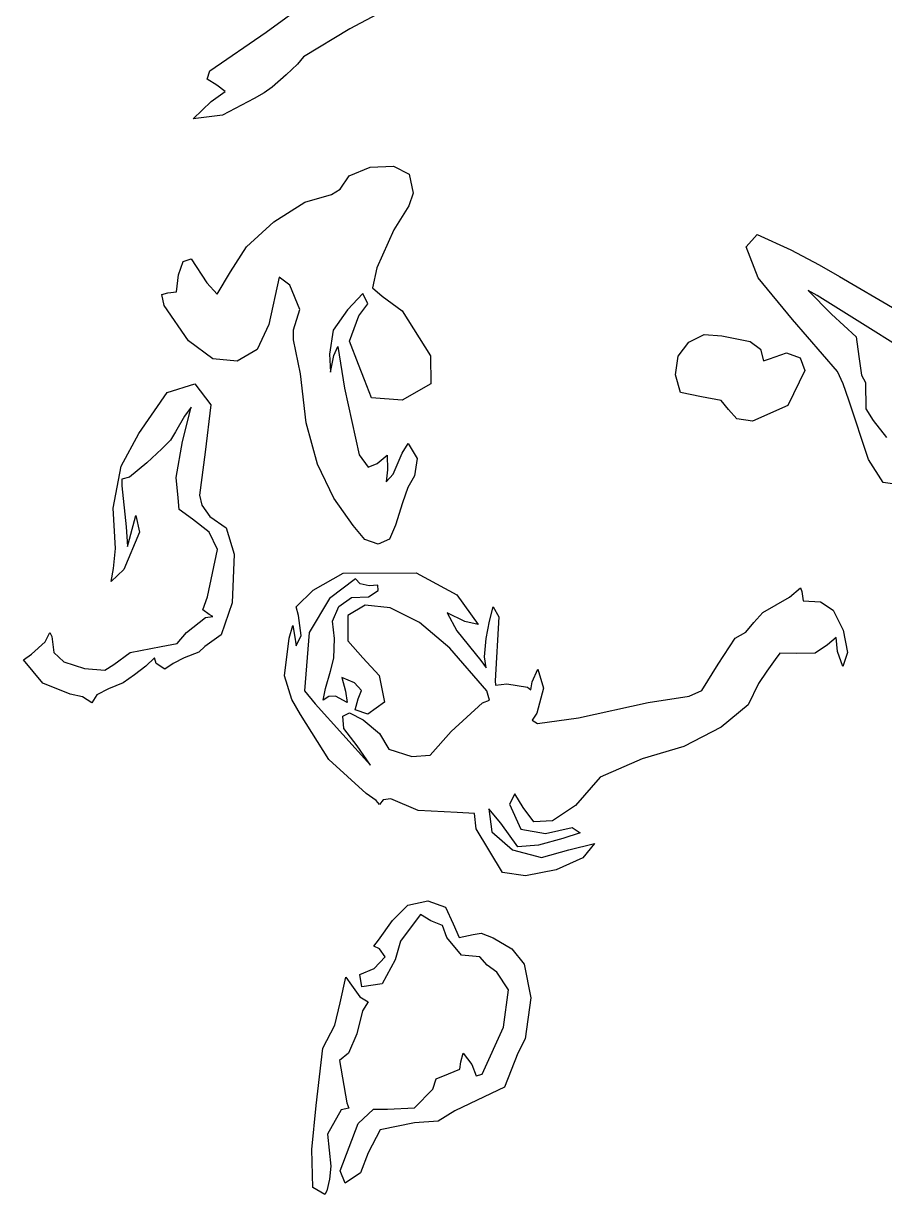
# Model space of a CAD drawing. Header units: centimetres. Extents: x 0 to 56.7, y -3.6 to 10.6.
# Drawn here: x 52.109 to 53.625, y 5.62 to 7.683 of the extents above; entities that cross this region are included whole.
import ezdxf

# ---------------------------------------------------------------- set-up
doc = ezdxf.new("R2010")
doc.units = ezdxf.units.CM
doc.header["$MEASUREMENT"] = 0
doc.layers.add('digi4 v3_digi3', color=7, linetype='Continuous')

msp = doc.modelspace()

# ---------------------------------------------------------------- linework, layer by layer
at = {"layer": 'digi4 v3_digi3'}
for p, q in [((52.5358, 7.668), (52.6118, 7.7229)), ((52.7788, 7.7243), (52.6837, 7.6739)), ((52.4366, 7.5998), (52.5358, 7.668)), ((52.6837, 7.6739), (52.6016, 7.6246)), ((52.6016, 7.6246), (52.5912, 7.6113)), ((52.4321, 7.5852), (52.4366, 7.5998)), ((52.5912, 7.6113), (52.5712, 7.5927)), ((52.449, 7.5744), (52.4321, 7.5852)), ((52.4638, 7.5634), (52.449, 7.5744)), ((52.5712, 7.5927), (52.5466, 7.5713)), ((52.4391, 7.5458), (52.4638, 7.5634)), ((52.5325, 7.5612), (52.5151, 7.5512)), ((52.5466, 7.5713), (52.5325, 7.5612)), ((52.4073, 7.5151), (52.4391, 7.5458)), ((52.5151, 7.5512), (52.4592, 7.5219)), ((52.4592, 7.5219), (52.4073, 7.5151)), ((52.4073, 7.5151), (52.4073, 7.5151)), ((52.6822, 7.4149), (52.7192, 7.4299)), ((52.7192, 7.4299), (52.7601, 7.4321)), ((52.7601, 7.4321), (52.7879, 7.4179)), ((52.6661, 7.3911), (52.6822, 7.4149)), ((52.7879, 7.4179), (52.7952, 7.3842)), ((52.6509, 7.3819), (52.6661, 7.3911)), ((52.5496, 7.334), (52.6039, 7.3682)), ((52.6039, 7.3682), (52.6509, 7.3819)), ((52.7952, 7.3842), (52.7871, 7.362)), ((52.7871, 7.362), (52.7612, 7.3197)), ((52.5015, 7.2897), (52.5496, 7.334)), ((52.7612, 7.3197), (52.7311, 7.2525)), ((53.3815, 7.2898), (53.4006, 7.3113)), ((53.4006, 7.3113), (53.4602, 7.2844)), ((52.4732, 7.2456), (52.5015, 7.2897)), ((53.4025, 7.2348), (53.3815, 7.2898)), ((52.3897, 7.2639), (52.4037, 7.2688)), ((52.4037, 7.2688), (52.4315, 7.2265)), ((53.4602, 7.2844), (53.5099, 7.2581)), ((52.3815, 7.2401), (52.3897, 7.2639)), ((52.4497, 7.2065), (52.4732, 7.2456)), ((52.7311, 7.2525), (52.7232, 7.2172)), ((53.5099, 7.2581), (53.546, 7.2374)), ((52.3782, 7.2105), (52.3815, 7.2401)), ((52.4315, 7.2265), (52.4497, 7.2065)), ((52.5589, 7.2363), (52.5409, 7.1531)), ((52.5775, 7.2219), (52.5589, 7.2363)), ((53.4633, 7.1614), (53.4025, 7.2348)), ((53.546, 7.2374), (53.6461, 7.1785)), ((52.3525, 7.2059), (52.3631, 7.2088)), ((52.3567, 7.1866), (52.3525, 7.2059)), ((52.3631, 7.2088), (52.3782, 7.2105)), ((52.5954, 7.1793), (52.5775, 7.2219)), ((52.7061, 7.2077), (52.6793, 7.1784)), ((52.7152, 7.1895), (52.7061, 7.2077)), ((52.7232, 7.2172), (52.7401, 7.2027)), ((52.7401, 7.2027), (52.7757, 7.1772)), ((53.4906, 7.2127), (53.5319, 7.1713)), ((53.5067, 7.2038), (53.4906, 7.2127)), ((53.6096, 7.1394), (53.5067, 7.2038)), ((52.3991, 7.1239), (52.3567, 7.1866)), ((52.6993, 7.1679), (52.7152, 7.1895)), ((52.584, 7.1437), (52.5954, 7.1793)), ((52.6793, 7.1784), (52.6543, 7.143)), ((52.6829, 7.1236), (52.6993, 7.1679)), ((52.7757, 7.1772), (52.8256, 7.0979)), ((53.5423, 7.0699), (53.4633, 7.1614)), ((53.5319, 7.1713), (53.5749, 7.1312)), ((52.5409, 7.1531), (52.5203, 7.1087)), ((52.584, 7.126), (52.584, 7.1437)), ((52.6543, 7.143), (52.6476, 7.1007)), ((52.4421, 7.0926), (52.3991, 7.1239)), ((52.5964, 7.0657), (52.584, 7.126)), ((52.6984, 7.0821), (52.6829, 7.1236)), ((53.2618, 7.0968), (53.2803, 7.122)), ((53.2803, 7.122), (53.3074, 7.1355)), ((53.3074, 7.1355), (53.3383, 7.133)), ((53.3383, 7.133), (53.3883, 7.1231)), ((53.3883, 7.1231), (53.4069, 7.1092)), ((53.5749, 7.1312), (53.58, 7.0966)), ((53.6889, 7.0891), (53.6096, 7.1394)), ((52.5203, 7.1087), (52.4849, 7.088)), ((52.6476, 7.1007), (52.6496, 7.0686)), ((52.6552, 7.0982), (52.6625, 7.1142)), ((52.6625, 7.1142), (52.6739, 7.0404)), ((53.4069, 7.1092), (53.4122, 7.0887)), ((53.4228, 7.0926), (53.4527, 7.1032)), ((53.4527, 7.1032), (53.4765, 7.0942)), ((52.4849, 7.088), (52.4421, 7.0926)), ((52.6496, 7.0686), (52.6552, 7.0982)), ((52.7093, 7.0552), (52.6984, 7.0821)), ((52.8256, 7.0979), (52.8259, 7.048)), ((53.257, 7.0639), (53.2618, 7.0968)), ((53.4122, 7.0887), (53.4228, 7.0926)), ((53.4765, 7.0942), (53.4848, 7.0716)), ((53.58, 7.0966), (53.5845, 7.0633)), ((52.6064, 6.9794), (52.5964, 7.0657)), ((53.266, 7.0331), (53.257, 7.0639)), ((53.4848, 7.0716), (53.4546, 7.0104)), ((53.5522, 7.0484), (53.5423, 7.0699)), ((53.5845, 7.0633), (53.5913, 7.0509)), ((52.3619, 7.033), (52.4102, 7.0481)), ((52.4102, 7.0481), (52.4386, 7.0114)), ((52.6739, 7.0404), (52.7, 6.9234)), ((52.7218, 7.0238), (52.7093, 7.0552)), ((52.8259, 7.048), (52.7753, 7.0196)), ((53.5622, 7.0193), (53.5522, 7.0484)), ((53.5913, 7.0509), (53.5921, 7.0044)), ((52.3121, 6.9608), (52.3619, 7.033)), ((52.7753, 7.0196), (52.7218, 7.0238)), ((53.3029, 7.0254), (53.266, 7.0331)), ((53.3372, 7.0188), (53.3029, 7.0254)), ((53.3504, 7.003), (53.3372, 7.0188)), ((53.5969, 6.9148), (53.5622, 7.0193)), ((52.3886, 6.9469), (52.4039, 7.0074)), ((52.4039, 7.0074), (52.3925, 6.9912)), ((52.4386, 7.0114), (52.4285, 6.928)), ((53.3651, 6.9866), (53.3504, 7.003)), ((53.3504, 7.003), (53.3504, 7.003)), ((53.4546, 7.0104), (53.3923, 6.9827)), ((53.5921, 7.0044), (53.6048, 6.9837)), ((52.3925, 6.9912), (52.3763, 6.9638)), ((52.6267, 6.9066), (52.6064, 6.9794)), ((53.3923, 6.9827), (53.3651, 6.9866)), ((53.6048, 6.9837), (53.6288, 6.954)), ((52.2807, 6.903), (52.3121, 6.9608)), ((52.3763, 6.9638), (52.3674, 6.9489)), ((52.3523, 6.9339), (52.3258, 6.909)), ((52.3674, 6.9489), (52.3523, 6.9339)), ((52.3778, 6.8835), (52.3886, 6.9469)), ((52.7753, 6.9264), (52.786, 6.9431)), ((52.786, 6.9431), (52.8019, 6.917)), ((52.4285, 6.928), (52.4184, 6.8521)), ((52.7, 6.9234), (52.7156, 6.9017)), ((52.7313, 6.908), (52.749, 6.9227)), ((52.749, 6.9227), (52.7495, 6.8966)), ((52.7598, 6.8891), (52.7753, 6.9264)), ((52.8019, 6.917), (52.7971, 6.8863)), ((53.6229, 6.8745), (53.5969, 6.9148)), ((52.2669, 6.8291), (52.2807, 6.903)), ((52.3258, 6.909), (52.2951, 6.8841)), ((52.6553, 6.8468), (52.6267, 6.9066)), ((52.7156, 6.9017), (52.7313, 6.908)), ((52.7495, 6.8966), (52.7475, 6.8758)), ((52.2951, 6.8841), (52.2817, 6.8804)), ((52.2817, 6.8804), (52.2817, 6.8684)), ((52.3811, 6.8476), (52.3778, 6.8835)), ((52.7475, 6.8758), (52.7598, 6.8891)), ((52.7971, 6.8863), (52.7856, 6.8654)), ((53.6394, 6.8718), (53.6229, 6.8745)), ((52.2817, 6.8684), (52.2894, 6.7962)), ((52.4184, 6.8521), (52.4225, 6.8344)), ((52.7856, 6.8654), (52.7764, 6.8388)), ((52.3831, 6.8271), (52.3811, 6.8476)), ((52.4225, 6.8344), (52.4371, 6.8144)), ((52.6892, 6.7985), (52.6553, 6.8468)), ((52.7764, 6.8388), (52.764, 6.7995)), ((52.2709, 6.7584), (52.2669, 6.8291)), ((52.2951, 6.7746), (52.3065, 6.8161)), ((52.3065, 6.8161), (52.3127, 6.7871)), ((52.4061, 6.8101), (52.3831, 6.8271)), ((52.4359, 6.7869), (52.4061, 6.8101)), ((52.4371, 6.8144), (52.4657, 6.7945)), ((52.2894, 6.7962), (52.2916, 6.7614)), ((52.4657, 6.7945), (52.48, 6.748)), ((52.6893, 6.7985), (52.6892, 6.7985)), ((52.7096, 6.774), (52.6893, 6.7985)), ((52.764, 6.7995), (52.7534, 6.7746)), ((52.3127, 6.7871), (52.2852, 6.7213)), ((52.2916, 6.7614), (52.2951, 6.7746)), ((52.4503, 6.7564), (52.4359, 6.7869)), ((52.7331, 6.766), (52.7096, 6.774)), ((52.7534, 6.7746), (52.7331, 6.766)), ((52.2674, 6.7231), (52.2709, 6.7584)), ((52.4326, 6.6731), (52.4503, 6.7564)), ((52.48, 6.748), (52.4764, 6.6624)), ((52.2631, 6.7002), (52.2674, 6.7231)), ((52.2852, 6.7213), (52.2631, 6.7002)), ((52.6188, 6.6846), (52.6716, 6.7148)), ((52.6716, 6.7148), (52.8005, 6.7154)), ((52.8005, 6.7154), (52.8718, 6.6764)), ((52.6935, 6.7049), (52.6477, 6.6701)), ((52.7015, 6.6959), (52.6935, 6.7049)), ((52.7172, 6.6924), (52.7015, 6.6959)), ((52.7325, 6.6935), (52.7172, 6.6924)), ((52.7334, 6.684), (52.7325, 6.6935)), ((53.458, 6.6726), (53.4773, 6.6887)), ((53.4773, 6.6887), (53.4796, 6.6825)), ((52.4244, 6.6501), (52.4326, 6.6731)), ((52.589, 6.6553), (52.6188, 6.6846)), ((52.6477, 6.6701), (52.6119, 6.6103)), ((52.6642, 6.6558), (52.6865, 6.6716)), ((52.6865, 6.6716), (52.7161, 6.6729)), ((52.7161, 6.6729), (52.7334, 6.684)), ((52.8718, 6.6764), (52.9096, 6.6245)), ((53.411, 6.6452), (53.458, 6.6726)), ((53.4796, 6.6825), (53.4817, 6.6658)), ((53.4817, 6.6658), (53.5124, 6.6641)), ((52.4357, 6.6419), (52.4244, 6.6501)), ((52.4764, 6.6624), (52.4566, 6.6061)), ((52.593, 6.6403), (52.589, 6.6553)), ((52.653, 6.6302), (52.6642, 6.6558)), ((52.7105, 6.6584), (52.6798, 6.6402)), ((52.7544, 6.6536), (52.7105, 6.6584)), ((52.806, 6.6276), (52.7544, 6.6536)), ((52.9295, 6.63), (52.9358, 6.6551)), ((52.9358, 6.6551), (52.9458, 6.6377)), ((53.395, 6.628), (53.411, 6.6452)), ((53.5124, 6.6641), (53.5346, 6.6496)), ((53.5346, 6.6496), (53.5525, 6.614)), ((52.3955, 6.6103), (52.4295, 6.6364)), ((52.4295, 6.6364), (52.4424, 6.6383)), ((52.4424, 6.6383), (52.4357, 6.6419)), ((52.5976, 6.6051), (52.593, 6.6403)), ((52.6565, 6.5994), (52.653, 6.6302)), ((52.6798, 6.6402), (52.6801, 6.5957)), ((52.8596, 6.5823), (52.806, 6.6276)), ((52.8549, 6.6447), (52.8719, 6.6128)), ((52.8859, 6.6296), (52.8549, 6.6447)), ((52.9096, 6.6245), (52.8859, 6.6296)), ((52.9236, 6.5995), (52.9295, 6.63)), ((52.9458, 6.6377), (52.9393, 6.5247)), ((53.3806, 6.6106), (53.395, 6.628)), ((52.147, 6.5935), (52.155, 6.6099)), ((52.155, 6.6099), (52.1588, 6.6029)), ((52.3796, 6.5907), (52.3955, 6.6103)), ((52.4566, 6.6061), (52.4279, 6.5855)), ((52.5765, 6.6004), (52.5833, 6.6222)), ((52.5833, 6.6222), (52.5859, 6.6054)), ((52.5859, 6.6054), (52.5887, 6.5867)), ((52.5887, 6.5867), (52.5976, 6.6051)), ((52.6119, 6.6103), (52.6035, 6.5071)), ((52.8719, 6.6128), (52.9143, 6.5606)), ((53.362, 6.6004), (53.3806, 6.6106)), ((53.5525, 6.614), (53.5601, 6.5749)), ((52.1229, 6.5721), (52.147, 6.5935)), ((52.1588, 6.6029), (52.1621, 6.5751)), ((52.2963, 6.5747), (52.3514, 6.5855)), ((52.3514, 6.5855), (52.3796, 6.5907)), ((52.4279, 6.5855), (52.4172, 6.5755)), ((52.5683, 6.5335), (52.5765, 6.6004)), ((52.6551, 6.5649), (52.6565, 6.5994)), ((52.6801, 6.5957), (52.7064, 6.5655)), ((52.9206, 6.5674), (52.9236, 6.5995)), ((53.332, 6.5541), (53.362, 6.6004)), ((53.5248, 6.5886), (53.5032, 6.5739)), ((53.54, 6.6016), (53.5248, 6.5886)), ((53.5423, 6.5764), (53.54, 6.6016)), ((52.1086, 6.5621), (52.1229, 6.5721)), ((52.1621, 6.5751), (52.1799, 6.5582)), ((52.2679, 6.554), (52.2963, 6.5747)), ((52.3392, 6.5655), (52.324, 6.5506)), ((52.3425, 6.5556), (52.3392, 6.5655)), ((52.3917, 6.5655), (52.3724, 6.5556)), ((52.4172, 6.5755), (52.3917, 6.5655)), ((52.6493, 6.5419), (52.6551, 6.5649)), ((52.7064, 6.5655), (52.7352, 6.5343)), ((52.9245, 6.5072), (52.8596, 6.5823)), ((52.9235, 6.548), (52.9206, 6.5674)), ((53.4327, 6.5627), (53.4178, 6.542)), ((53.4407, 6.5735), (53.4327, 6.5627)), ((53.4701, 6.5732), (53.4407, 6.5735)), ((53.5032, 6.5739), (53.4701, 6.5732)), ((53.5514, 6.5501), (53.5423, 6.5764)), ((53.5601, 6.5749), (53.5514, 6.5501)), ((52.1427, 6.5211), (52.1086, 6.5621)), ((52.1799, 6.5582), (52.2161, 6.5465)), ((52.2161, 6.5465), (52.2518, 6.5439)), ((52.2518, 6.5439), (52.2679, 6.554)), ((52.324, 6.5506), (52.3041, 6.5357)), ((52.3575, 6.5456), (52.3425, 6.5556)), ((52.3724, 6.5556), (52.3575, 6.5456)), ((52.6407, 6.5117), (52.6493, 6.5419)), ((52.9143, 6.5606), (52.9235, 6.548)), ((53.0045, 6.5232), (53.0146, 6.5456)), ((53.0146, 6.5456), (53.0243, 6.5122)), ((53.3033, 6.5079), (53.332, 6.5541)), ((53.4178, 6.542), (53.4029, 6.5202)), ((52.2844, 6.5212), (52.2584, 6.5107)), ((52.3041, 6.5357), (52.2844, 6.5212)), ((52.5815, 6.4923), (52.5683, 6.5335)), ((52.6692, 6.5307), (52.6756, 6.5067)), ((52.6914, 6.5217), (52.6692, 6.5307)), ((52.704, 6.5078), (52.6914, 6.5217)), ((52.7352, 6.5343), (52.7446, 6.4873)), ((52.9393, 6.5247), (52.94, 6.5171)), ((53.0024, 6.5092), (53.0045, 6.5232)), ((52.1909, 6.5013), (52.1427, 6.5211)), ((52.2127, 6.4965), (52.1909, 6.5013)), ((52.2584, 6.5107), (52.238, 6.5003)), ((52.6035, 6.5071), (52.6222, 6.4845)), ((52.6362, 6.4909), (52.6407, 6.5117)), ((52.6756, 6.5067), (52.6786, 6.4866)), ((52.6982, 6.4935), (52.704, 6.5078)), ((52.9291, 6.4909), (52.9245, 6.5072)), ((52.94, 6.5171), (52.9599, 6.5199)), ((52.9599, 6.5199), (52.9961, 6.5138)), ((52.9961, 6.5138), (53.0024, 6.5092)), ((53.0243, 6.5122), (53.0128, 6.4681)), ((53.2809, 6.4978), (53.3033, 6.5079)), ((53.4029, 6.5202), (53.3848, 6.4824)), ((52.2127, 6.4965), (52.2127, 6.4965)), ((52.2289, 6.4863), (52.2127, 6.4965)), ((52.238, 6.5003), (52.2289, 6.4863)), ((52.5964, 6.4657), (52.5815, 6.4923)), ((52.6222, 6.4845), (52.7198, 6.3764)), ((52.6462, 6.4972), (52.6362, 6.4909)), ((52.6582, 6.4978), (52.6462, 6.4972)), ((52.6786, 6.4866), (52.6582, 6.4978)), ((52.6928, 6.4736), (52.6982, 6.4935)), ((52.7446, 6.4873), (52.7152, 6.466)), ((52.8617, 6.4355), (52.9168, 6.4859)), ((52.9168, 6.4859), (52.9291, 6.4909)), ((53.0861, 6.4599), (53.2087, 6.4867)), ((53.2087, 6.4867), (53.2809, 6.4978)), ((53.3848, 6.4824), (53.3376, 6.4431)), ((52.6463, 6.3865), (52.5964, 6.4657)), ((52.6709, 6.4628), (52.6831, 6.4685)), ((52.6727, 6.4411), (52.6709, 6.4628)), ((52.6831, 6.4685), (52.707, 6.456)), ((52.7152, 6.466), (52.6928, 6.4736)), ((53.0128, 6.4681), (53.0047, 6.4554)), ((53.0138, 6.4499), (53.0861, 6.4599)), ((52.6966, 6.4106), (52.6727, 6.4411)), ((52.707, 6.456), (52.7355, 6.4321)), ((53.0047, 6.4554), (53.0138, 6.4499)), ((53.3376, 6.4431), (53.2719, 6.4091)), ((52.7355, 6.4321), (52.7523, 6.4048)), ((52.825, 6.3937), (52.8617, 6.4355)), ((52.7198, 6.3764), (52.6966, 6.4106)), ((52.6966, 6.4106), (52.6966, 6.4106)), ((52.7523, 6.4048), (52.7924, 6.3918)), ((53.2719, 6.4091), (53.1984, 6.3873)), ((52.7123, 6.3266), (52.6463, 6.3865)), ((52.7924, 6.3918), (52.825, 6.3937)), ((53.1984, 6.3873), (53.1241, 6.3553)), ((53.1241, 6.3553), (53.081, 6.3054)), ((52.73, 6.3141), (52.7123, 6.3266)), ((52.742, 6.3153), (52.7359, 6.3072)), ((52.7555, 6.317), (52.742, 6.3153)), ((52.8037, 6.2962), (52.7555, 6.317)), ((52.9741, 6.3259), (52.9648, 6.3078)), ((52.9888, 6.3017), (52.9741, 6.3259)), ((52.7359, 6.3072), (52.73, 6.3141)), ((52.8727, 6.2931), (52.8037, 6.2962)), ((52.928, 6.2992), (52.9334, 6.2587)), ((52.9491, 6.2739), (52.928, 6.2992)), ((52.9648, 6.3078), (52.9846, 6.2636)), ((53.0076, 6.2764), (52.9888, 6.3017)), ((53.081, 6.3054), (53.0402, 6.2784)), ((52.9028, 6.2913), (52.8727, 6.2931)), ((52.9062, 6.2641), (52.9028, 6.2913)), ((52.9793, 6.2323), (52.9491, 6.2739)), ((53.0402, 6.2784), (53.0076, 6.2764)), ((52.9524, 6.1874), (52.9062, 6.2641)), ((52.9334, 6.2587), (52.97, 6.2274)), ((52.9846, 6.2636), (53.0278, 6.2562)), ((53.0278, 6.2562), (53.0748, 6.2665)), ((53.0893, 6.2569), (53.0587, 6.2469)), ((53.0748, 6.2665), (53.0893, 6.2569)), ((53.0158, 6.2354), (52.9793, 6.2323)), ((53.0587, 6.2469), (53.0158, 6.2354)), ((53.0693, 6.2269), (53.1141, 6.2385)), ((53.1141, 6.2385), (53.094, 6.2131)), ((52.97, 6.2274), (53.021, 6.2139)), ((53.021, 6.2139), (53.0693, 6.2269)), ((53.094, 6.2131), (53.0469, 6.1919)), ((53.0469, 6.1919), (52.993, 6.1812)), ((52.9524, 6.1874), (52.9524, 6.1874)), ((52.993, 6.1812), (52.9524, 6.1874)), ((52.7588, 6.1027), (52.7854, 6.1299)), ((52.7854, 6.1299), (52.8209, 6.1375)), ((52.8209, 6.1375), (52.8519, 6.1263)), ((52.8081, 6.1134), (52.7949, 6.0959)), ((52.8262, 6.1019), (52.8081, 6.1134)), ((52.8519, 6.1263), (52.8653, 6.097)), ((52.734, 6.0677), (52.7588, 6.1027)), ((52.7949, 6.0959), (52.7729, 6.0664)), ((52.8465, 6.0936), (52.8262, 6.1019)), ((52.8541, 6.0727), (52.8465, 6.0936)), ((52.8653, 6.097), (52.8762, 6.0728)), ((52.7259, 6.0572), (52.734, 6.0677)), ((52.8803, 6.0414), (52.8541, 6.0727)), ((52.8762, 6.0728), (52.9005, 6.078)), ((52.9005, 6.078), (52.915, 6.0806)), ((52.915, 6.0806), (52.9361, 6.0719)), ((52.9361, 6.0719), (52.9685, 6.0528)), ((52.7358, 6.0528), (52.7259, 6.0572)), ((52.7458, 6.0384), (52.7358, 6.0528)), ((52.7729, 6.0664), (52.7632, 6.0334)), ((52.9685, 6.0528), (52.9905, 6.0259)), ((52.7265, 6.0179), (52.7458, 6.0384)), ((52.7632, 6.0334), (52.7403, 5.9913)), ((52.9125, 6.0389), (52.8803, 6.0414)), ((52.925, 6.024), (52.9125, 6.0389)), ((52.9905, 6.0259), (53.0021, 5.9661)), ((52.7011, 6.0072), (52.7265, 6.0179)), ((52.7043, 5.9857), (52.7011, 6.0072)), ((52.9424, 6.0116), (52.925, 6.024)), ((52.9631, 5.9805), (52.9424, 6.0116)), ((52.6661, 5.9576), (52.6761, 6.003)), ((52.6761, 6.003), (52.6861, 5.9887)), ((52.6861, 5.9887), (52.701, 5.9682)), ((52.7403, 5.9913), (52.7043, 5.9857)), ((52.701, 5.9682), (52.7155, 5.9592)), ((52.9543, 5.9147), (52.9631, 5.9805)), ((53.0021, 5.9661), (52.992, 5.8943)), ((52.657, 5.9184), (52.6661, 5.9576)), ((52.7155, 5.9592), (52.706, 5.9433)), ((52.706, 5.9433), (52.696, 5.9029)), ((52.6357, 5.8776), (52.657, 5.9184)), ((52.696, 5.9029), (52.6811, 5.8686)), ((52.9166, 5.8316), (52.9543, 5.9147)), ((52.992, 5.8943), (52.9792, 5.8686)), ((52.6241, 5.7766), (52.6357, 5.8776)), ((52.6811, 5.8686), (52.665, 5.8562)), ((52.8789, 5.8534), (52.8829, 5.8686)), ((52.8829, 5.8686), (52.898, 5.8487)), ((52.9792, 5.8686), (52.9556, 5.809)), ((52.665, 5.8562), (52.6783, 5.7815)), ((52.8569, 5.8326), (52.8769, 5.8404)), ((52.8769, 5.8404), (52.8789, 5.8534)), ((52.898, 5.8487), (52.9061, 5.8291)), ((52.8297, 5.8057), (52.8354, 5.8235)), ((52.8354, 5.8235), (52.8569, 5.8326)), ((52.9061, 5.8291), (52.9166, 5.8316)), ((52.7974, 5.7727), (52.8297, 5.8057)), ((52.9556, 5.809), (52.9202, 5.7921)), ((52.6783, 5.7815), (52.6817, 5.7718)), ((52.9202, 5.7921), (52.8681, 5.7671)), ((52.6164, 5.6994), (52.6241, 5.7766)), ((52.6684, 5.769), (52.644, 5.7263)), ((52.6817, 5.7718), (52.6684, 5.769)), ((52.6978, 5.745), (52.7253, 5.7703)), ((52.7253, 5.7703), (52.7495, 5.7703)), ((52.7495, 5.7703), (52.7974, 5.7727)), ((52.8681, 5.7671), (52.8392, 5.7493)), ((52.6661, 5.6614), (52.6978, 5.745)), ((52.7973, 5.746), (52.7369, 5.734)), ((52.8392, 5.7493), (52.7973, 5.746)), ((52.644, 5.7263), (52.6502, 5.6695)), ((52.7369, 5.734), (52.7159, 5.6935)), ((52.6184, 5.6321), (52.6164, 5.6994)), ((52.7159, 5.6935), (52.7021, 5.658)), ((52.6502, 5.6695), (52.6479, 5.6466)), ((52.6661, 5.6614), (52.6661, 5.6614)), ((52.6754, 5.6396), (52.6661, 5.6614)), ((52.7021, 5.658), (52.6754, 5.6396)), ((52.6479, 5.6466), (52.643, 5.6263)), ((52.6391, 5.6197), (52.6184, 5.6321)), ((52.6184, 5.6321), (52.6184, 5.6321)), ((52.643, 5.6263), (52.6391, 5.6197))]:
    msp.add_line(p, q, dxfattribs=at)

doc.saveas('drawing.dxf')
